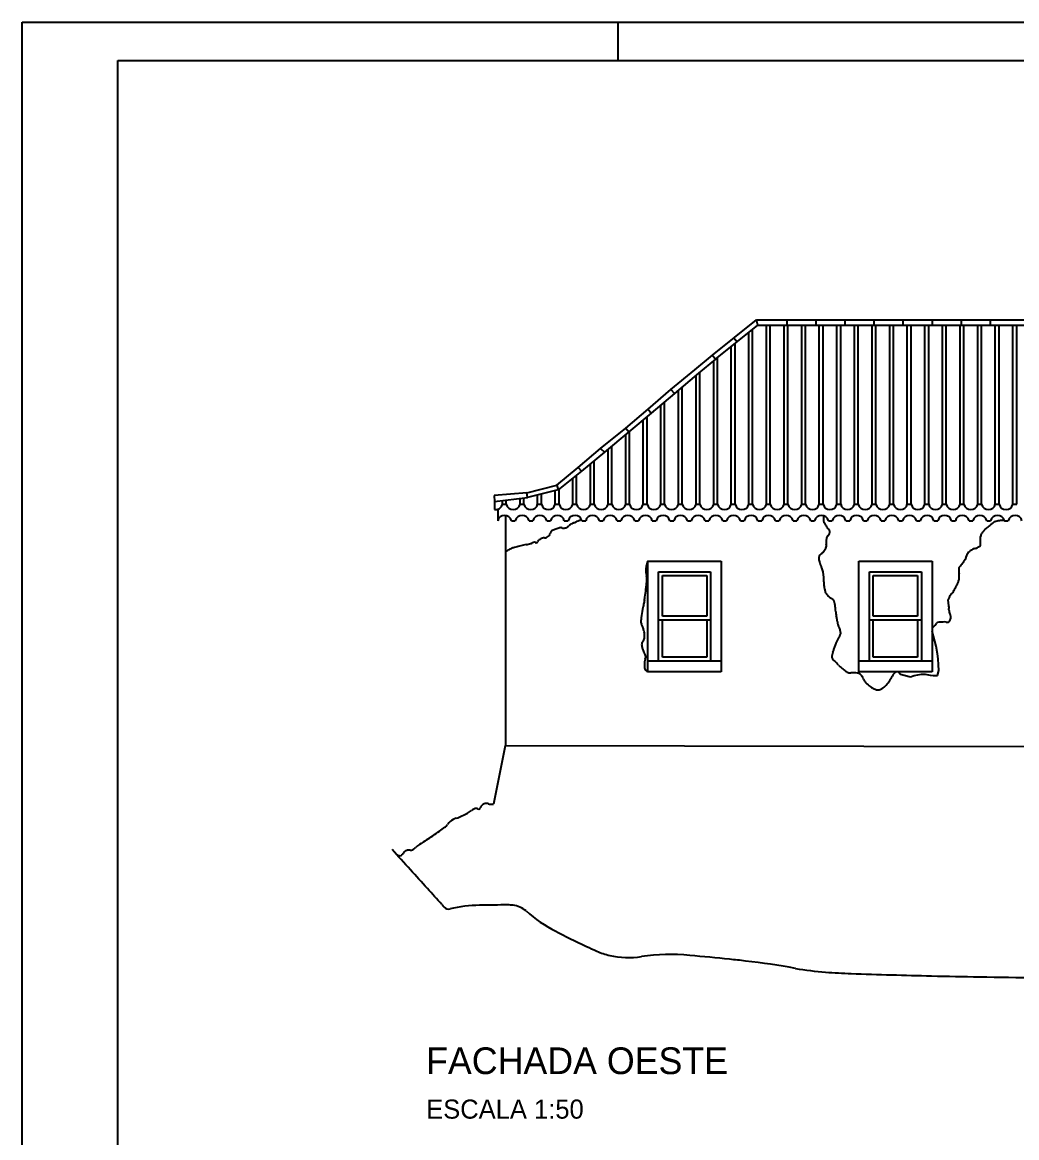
# Model space of a CAD drawing. Extents: x -1236 to 1911, y -280 to 323.
# Drawn here: x 1070 to 1330.4, y 21.9 to 314 of the extents above; entities that cross this region are included whole.
import ezdxf

# ---------------------------------------------------------------- set-up
doc = ezdxf.new("R2010")
doc.units = 0
doc.header["$MEASUREMENT"] = 0
doc.layers.get('0').update_dxf_attribs({"linetype": 'CONTINUOUS'})
for name, color, linetype in [('COBERTURA', 2, 'CONTINUOUS'), ('ESQUADRIAS', 2, 'CONTINUOUS'), ('MARGEXT', 2, 'CONTINUOUS'), ('MARGINT', 6, 'CONTINUOUS'), ('PAREDE', 1, 'CONTINUOUS'), ('PISO', 1, 'CONTINUOUS')]:
    doc.layers.add(name, color=color, linetype=linetype)

msp = doc.modelspace()

# ---------------------------------------------------------------- linework, layer by layer
at = {"layer": 'COBERTURA', "color": 2}
for p, q in [((1250.690192, 226.819996), (1262.24783, 236.053591)), ((1251.529154, 225.805477), (1262.573028, 234.653591)), ((1262.24783, 236.053591), (1338.660192, 236.053591)), ((1262.573028, 234.653591), (1262.24783, 236.053591)), ((1262.573028, 234.653591), (1338.334994, 234.653591)), ((1270.282954, 234.653591), (1270.282954, 236.053591)), ((1277.882954, 234.653591), (1277.882954, 236.053591)), ((1285.482954, 234.653591), (1285.482954, 236.053591)), ((1293.082954, 234.653591), (1293.082954, 236.053591)), ((1300.682954, 234.653591), (1300.682954, 236.053591)), ((1308.282954, 234.653591), (1308.282954, 236.053591)), ((1315.882954, 234.653591), (1315.882954, 236.053591)), ((1323.482954, 234.653591), (1323.482954, 236.053591)), ((1256.342347, 231.335599), (1257.159144, 230.316104)), ((1246.05382, 223.026579), (1250.690192, 226.819996)), ((1251.529154, 225.805477), (1247.069406, 222.10028)), ((1250.690192, 226.819996), (1251.529154, 225.805477)), ((1239.767946, 217.886532), (1246.05382, 223.026579)), ((1247.069406, 222.10028), (1240.739377, 216.783795)), ((1233.851054, 212.681611), (1239.767946, 217.886532)), ((1240.739377, 216.783795), (1234.645861, 211.667095)), ((1239.767946, 217.886532), (1240.739377, 216.783795)), ((1228.045234, 207.755429), (1233.851054, 212.681611)), ((1234.645861, 211.667095), (1228.840041, 206.740913)), ((1233.851054, 212.681611), (1234.645861, 211.667095)), ((1221.421839, 202.418181), (1228.045234, 207.755429)), ((1228.045234, 207.755429), (1228.840041, 206.740913)), ((1228.840041, 206.740913), (1222.481585, 201.447771)), ((1215.558114, 197.405307), (1221.421839, 202.418181)), ((1221.421839, 202.418181), (1222.481585, 201.447771)), ((1222.481585, 201.447771), (1216.397075, 196.434898)), ((1209.994465, 192.817918), (1215.558114, 197.405307)), ((1216.397075, 196.434898), (1210.347713, 191.582851)), ((1215.558114, 197.405307), (1216.397075, 196.434898)), ((1202.134709, 190.744772), (1209.994465, 192.817918)), ((1209.994465, 192.817918), (1210.347713, 191.582851)), ((1202.134709, 190.744772), (1193.568457, 190.127237)), ((1193.568457, 190.127237), (1193.656766, 188.495186)), ((1202.267173, 189.553816), (1202.134709, 190.744772)), ((1210.347713, 191.582851), (1202.267173, 189.553816)), ((1193.656766, 188.495186), (1202.267173, 189.553816))]:
    msp.add_line(p, q, dxfattribs=at)
at = {"layer": 'COBERTURA', "color": 1}
for p, q in [((1264.855461, 187.800189), (1264.855461, 234.653591)), ((1265.843048, 187.800189), (1265.843048, 234.653591)), ((1269.464391, 187.800189), (1269.464391, 234.653591)), ((1270.451977, 187.800189), (1270.451977, 234.653591)), ((1274.07332, 187.800189), (1274.07332, 234.653591)), ((1275.060907, 187.800189), (1275.060907, 234.653591)), ((1278.68225, 187.800189), (1278.68225, 234.653591)), ((1279.669836, 187.800189), (1279.669836, 234.653591)), ((1283.29118, 187.800189), (1283.29118, 234.653591)), ((1284.278766, 187.800189), (1284.278766, 234.653591)), ((1287.900109, 187.800189), (1287.900109, 234.653591)), ((1288.887696, 187.800189), (1288.887696, 234.653591)), ((1292.509039, 187.800189), (1292.509039, 234.653591)), ((1293.496625, 187.800189), (1293.496625, 234.653591)), ((1297.117969, 187.800189), (1297.117969, 234.653591)), ((1298.105555, 187.800189), (1298.105555, 234.653591)), ((1301.726898, 187.800189), (1301.726898, 234.653591)), ((1302.714484, 187.800189), (1302.714484, 234.653591)), ((1306.335828, 187.800189), (1306.335828, 234.653591)), ((1307.323414, 187.800189), (1307.323414, 234.653591)), ((1310.944757, 187.800189), (1310.944757, 234.653591)), ((1311.932344, 187.800189), (1311.932344, 234.653591)), ((1315.553687, 187.800189), (1315.553687, 234.653591)), ((1316.541273, 187.800189), (1316.541273, 234.653591)), ((1320.162617, 187.800189), (1320.162617, 234.653591)), ((1321.150203, 187.800189), (1321.150203, 234.653591)), ((1324.771546, 187.800189), (1324.771546, 234.653591)), ((1325.759133, 187.800189), (1325.759133, 234.653591)), ((1329.380476, 187.800189), (1329.380476, 234.653591)), ((1330.368062, 187.800189), (1330.368062, 234.653591)), ((1260.246532, 187.800189), (1260.246532, 232.789652)), ((1261.234118, 187.800189), (1261.234118, 233.580885)), ((1255.637602, 187.800189), (1255.637602, 229.097077)), ((1256.625188, 187.800189), (1256.625188, 229.88831)), ((1251.028672, 187.800189), (1251.028672, 225.389673)), ((1252.016259, 187.800189), (1252.016259, 226.195735)), ((1247.407329, 187.800189), (1247.407329, 222.38103)), ((1246.419743, 187.800189), (1246.419743, 221.554639)), ((1241.810813, 187.800189), (1241.810813, 217.683676)), ((1242.798399, 187.800189), (1242.798399, 218.513133)), ((1237.201884, 187.800189), (1237.201884, 213.813376)), ((1238.18947, 187.800189), (1238.18947, 214.642649)), ((1233.58054, 187.800189), (1233.58054, 210.76318)), ((1232.592954, 187.800189), (1232.592954, 209.925223)), ((1227.984024, 187.800189), (1227.984024, 206.028315)), ((1228.971611, 187.800189), (1228.971611, 206.852548)), ((1223.375095, 187.800189), (1223.375095, 202.19158)), ((1224.362681, 187.800189), (1224.362681, 203.013703)), ((1219.753751, 187.800189), (1219.753751, 199.200378)), ((1218.766165, 187.800189), (1218.766165, 198.386731)), ((1214.157235, 187.800189), (1214.157235, 194.638376)), ((1215.144822, 187.800189), (1215.144822, 195.430496)), ((1204.939376, 187.800189), (1204.939376, 190.22481)), ((1205.926963, 187.800189), (1205.926963, 190.472794)), ((1209.548306, 187.800189), (1209.548306, 191.382119)), ((1210.535892, 187.800189), (1210.535892, 191.733785)), ((1193.656766, 188.495186), (1193.656766, 186.419368)), ((1195.721517, 187.800189), (1195.721517, 188.718167)), ((1195.721517, 187.800189), (1196.709103, 187.800189)), ((1196.709103, 187.800189), (1196.709103, 188.824821)), ((1200.330447, 187.800189), (1200.330447, 189.215906)), ((1200.330447, 187.800189), (1201.318033, 187.800189)), ((1201.318033, 187.800189), (1201.318033, 189.356926)), ((1204.939376, 187.800189), (1205.926963, 187.800189)), ((1209.548306, 187.800189), (1210.535892, 187.800189)), ((1214.157235, 187.800189), (1215.144822, 187.800189)), ((1218.766165, 187.800189), (1219.753751, 187.800189)), ((1223.375095, 187.800189), (1224.362681, 187.800189)), ((1227.984024, 187.800189), (1228.971611, 187.800189)), ((1232.592954, 187.800189), (1233.58054, 187.800189)), ((1237.201884, 187.800189), (1238.18947, 187.800189)), ((1241.810813, 187.800189), (1242.798399, 187.800189)), ((1246.419743, 187.800189), (1247.407329, 187.800189)), ((1251.028672, 187.800189), (1252.016259, 187.800189)), ((1255.637602, 187.800189), (1256.625188, 187.800189)), ((1260.246532, 187.800189), (1261.234118, 187.800189)), ((1264.855461, 187.800189), (1265.843048, 187.800189)), ((1269.464391, 187.800189), (1270.451977, 187.800189)), ((1274.07332, 187.800189), (1275.060907, 187.800189)), ((1278.68225, 187.800189), (1279.669836, 187.800189)), ((1283.29118, 187.800189), (1284.278766, 187.800189)), ((1287.900109, 187.800189), (1288.887696, 187.800189)), ((1292.509039, 187.800189), (1293.496625, 187.800189)), ((1297.117969, 187.800189), (1298.105555, 187.800189)), ((1301.726898, 187.800189), (1302.714484, 187.800189)), ((1306.335828, 187.800189), (1307.323414, 187.800189)), ((1310.944757, 187.800189), (1311.932344, 187.800189)), ((1315.553687, 187.800189), (1316.541273, 187.800189)), ((1320.162617, 187.800189), (1321.150203, 187.800189)), ((1324.771546, 187.800189), (1325.759133, 187.800189)), ((1329.380476, 187.800189), (1330.368062, 187.800189)), ((1194.471742, 186.488068), (1194.471742, 183.481817)), ((1198.093086, 183.481817), (1199.080672, 183.481817)), ((1202.702015, 183.481817), (1203.689602, 183.481817)), ((1207.310945, 183.481817), (1208.298531, 183.481817)), ((1211.919875, 183.481817), (1212.907461, 183.481817)), ((1216.528804, 183.481817), (1217.516391, 183.481817)), ((1221.137734, 183.481817), (1222.12532, 183.481817)), ((1225.746663, 183.481817), (1226.73425, 183.481817)), ((1230.355593, 183.481817), (1231.343179, 183.481817)), ((1234.964523, 183.481817), (1235.952109, 183.481817)), ((1239.573452, 183.481817), (1240.561039, 183.481817)), ((1244.182382, 183.481817), (1245.169968, 183.481817)), ((1248.791312, 183.481817), (1249.778898, 183.481817)), ((1253.400241, 183.481817), (1254.387827, 183.481817)), ((1258.009171, 183.481817), (1258.996757, 183.481817)), ((1262.6181, 183.481817), (1263.605687, 183.481817)), ((1267.22703, 183.481817), (1268.214616, 183.481817)), ((1271.83596, 183.481817), (1272.823546, 183.481817)), ((1276.444889, 183.481817), (1277.432476, 183.481817)), ((1281.053819, 183.481817), (1282.041405, 183.481817)), ((1285.662748, 183.481817), (1286.650335, 183.481817)), ((1290.271678, 183.481817), (1291.259264, 183.481817)), ((1294.880608, 183.481817), (1295.868194, 183.481817)), ((1299.489537, 183.481817), (1300.477124, 183.481817)), ((1304.098467, 183.481817), (1305.086053, 183.481817)), ((1308.707397, 183.481817), (1309.694983, 183.481817)), ((1313.316326, 183.481817), (1314.303912, 183.481817)), ((1317.925256, 183.481817), (1318.912842, 183.481817)), ((1322.534185, 183.481817), (1323.521772, 183.481817)), ((1327.143115, 183.481817), (1328.130701, 183.481817))]:
    msp.add_line(p, q, dxfattribs=at)
for centre, start, end in [((1193.910845, 188.27357), 262.19741259, 345.34856281), ((1198.519775, 188.27357), 194.65143719, 345.34856281), ((1203.128705, 188.27357), 194.65143719, 345.34856281), ((1207.737634, 188.27357), 194.65143719, 345.34856281), ((1212.346564, 188.27357), 194.65143719, 345.34856281), ((1216.955493, 188.27357), 194.65143719, 345.34856281), ((1221.564423, 188.27357), 194.65143719, 345.34856281), ((1226.173353, 188.27357), 194.65143719, 345.34856281), ((1230.782282, 188.27357), 194.65143719, 345.34856281), ((1235.391212, 188.27357), 194.65143719, 345.34856281), ((1240.000141, 188.27357), 194.65143719, 345.34856281), ((1244.609071, 188.27357), 194.65143719, 345.34856281), ((1249.218001, 188.27357), 194.65143719, 345.34856281), ((1249.218001, 188.27357), 194.65143719, 345.34856281), ((1253.82693, 188.27357), 194.65143719, 345.34856281), ((1258.43586, 188.27357), 194.65143719, 345.34856281), ((1263.04479, 188.27357), 194.65143719, 345.34856281), ((1267.653719, 188.27357), 194.65143719, 345.34856281), ((1272.262649, 188.27357), 194.65143719, 345.34856281), ((1276.871578, 188.27357), 194.65143719, 345.34856281), ((1281.480508, 188.27357), 194.65143719, 345.34856281), ((1286.089438, 188.27357), 194.65143719, 345.34856281), ((1290.698367, 188.27357), 194.65143719, 345.34856281), ((1295.307297, 188.27357), 194.65143719, 345.34856281), ((1299.916226, 188.27357), 194.65143719, 345.34856281), ((1304.525156, 188.27357), 194.65143719, 345.34856281), ((1309.134086, 188.27357), 194.65143719, 345.34856281), ((1313.743015, 188.27357), 194.65143719, 345.34856281), ((1318.351945, 188.27357), 194.65143719, 345.34856281), ((1322.960875, 188.27357), 194.65143719, 345.34856281), ((1327.569804, 188.27357), 194.65143719, 345.34856281), ((1196.282414, 183.008436), 14.65143719, 165.34856281), ((1200.891344, 183.008436), 14.65143719, 165.34856281), ((1205.500273, 183.008436), 14.65143719, 165.34856281), ((1210.109203, 183.008436), 14.65143719, 165.34856281), ((1214.718133, 183.008436), 14.65143719, 165.34856281), ((1219.327062, 183.008436), 14.65143719, 165.34856281), ((1223.935992, 183.008436), 14.65143719, 165.34856281), ((1228.544921, 183.008436), 14.65143719, 165.34856281), ((1233.153851, 183.008436), 14.65143719, 165.34856281), ((1237.762781, 183.008436), 14.65143719, 165.34856281), ((1242.37171, 183.008436), 14.65143719, 165.34856281), ((1246.98064, 183.008436), 14.65143719, 165.34856281), ((1251.589569, 183.008436), 14.65143719, 165.34856281), ((1256.198499, 183.008436), 14.65143719, 165.34856281), ((1260.807429, 183.008436), 14.65143719, 165.34856281), ((1265.416358, 183.008436), 14.65143719, 165.34856281), ((1270.025288, 183.008436), 14.65143719, 165.34856281), ((1274.634218, 183.008436), 14.65143719, 165.34856281), ((1279.243147, 183.008436), 14.65143719, 165.34856281), ((1283.852077, 183.008436), 14.65143719, 165.34856281), ((1288.461006, 183.008436), 14.65143719, 165.34856281), ((1293.069936, 183.008436), 14.65143719, 165.34856281), ((1297.678866, 183.008436), 14.65143719, 165.34856281), ((1302.287795, 183.008436), 14.65143719, 165.34856281), ((1306.896725, 183.008436), 14.65143719, 165.34856281), ((1311.505654, 183.008436), 14.65143719, 165.34856281), ((1316.114584, 183.008436), 14.65143719, 165.34856281), ((1320.723514, 183.008436), 14.65143719, 165.34856281), ((1325.332443, 183.008436), 14.65143719, 165.34856281), ((1329.941373, 183.008436), 14.65143719, 165.34856281)]:
    msp.add_arc(centre, 1.871529, start, end, dxfattribs=at)
at = {"layer": 'ESQUADRIAS', "color": 2}
for p, q in [((1233.793226, 143.915064), (1233.793226, 172.896671)), ((1233.793226, 172.896671), (1253.006738, 172.896671)), ((1253.006738, 172.896671), (1253.006738, 143.915064)), ((1289.012925, 172.896671), (1308.226437, 172.896671)), ((1289.012925, 143.915064), (1289.012925, 172.896671)), ((1308.226437, 172.896671), (1308.226437, 143.915064)), ((1236.593226, 146.715064), (1236.593226, 170.096671)), ((1236.593226, 170.096671), (1250.206738, 170.096671)), ((1250.206738, 170.096671), (1250.206738, 146.715064)), ((1291.812925, 170.096671), (1305.426437, 170.096671)), ((1291.812925, 146.715064), (1291.812925, 170.096671)), ((1305.426437, 170.096671), (1305.426437, 146.715064)), ((1237.593226, 158.470751), (1237.593226, 169.096671)), ((1237.593226, 169.096671), (1249.206738, 169.096671)), ((1249.206738, 169.096671), (1249.206738, 158.470751)), ((1249.206738, 169.096671), (1249.206738, 169.096671)), ((1292.812925, 158.470751), (1292.812925, 169.096671)), ((1292.812925, 169.096671), (1304.426437, 169.096671)), ((1304.426437, 169.096671), (1304.426437, 158.470751)), ((1304.426437, 169.096671), (1304.426437, 169.096671)), ((1249.206738, 158.470751), (1237.593226, 158.470751)), ((1304.426437, 158.470751), (1292.812925, 158.470751)), ((1250.206738, 157.470751), (1236.593226, 157.470751)), ((1237.593226, 147.715064), (1237.593226, 157.470751)), ((1249.206738, 157.470751), (1249.206738, 147.715064)), ((1305.426437, 157.470751), (1291.812925, 157.470751)), ((1292.812925, 147.715064), (1292.812925, 157.470751)), ((1304.426437, 157.470751), (1304.426437, 147.715064)), ((1253.006738, 146.715064), (1233.793226, 146.715064)), ((1249.206738, 147.715064), (1237.593226, 147.715064)), ((1308.226437, 146.715064), (1289.012925, 146.715064)), ((1304.426437, 147.715064), (1292.812925, 147.715064)), ((1253.006738, 143.915064), (1233.793226, 143.915064)), ((1308.226437, 143.915064), (1289.012925, 143.915064))]:
    msp.add_line(p, q, dxfattribs=at)
at = {"layer": 'MARGEXT'}
for p, q in [((1070.000001, -280), (1070.000001, 314)), ((1070.000001, 314), (1911.000001, 314)), ((1226.000001, 304), (1226.000001, 314))]:
    msp.add_line(p, q, dxfattribs=at)
at = {"layer": 'MARGINT'}
for p, q in [((1095.000001, -270), (1095.000001, 304)), ((1095.000001, 304), (1901.000001, 304))]:
    msp.add_line(p, q, dxfattribs=at)
at = {"layer": 'PAREDE', "color": 7}
msp.add_line((1196.611968, 124.496667), (1196.611968, 184.850721), dxfattribs=at)
at = {"layer": 'PAREDE', "color": 2}
for p, q in [((1320.918058, 178.649347), (1320.918058, 179.380386)), ((1320.918058, 177.918305), (1320.918058, 178.649347)), ((1320.918058, 177.074798), (1320.918058, 177.918305)), ((1309.259343, 150.62201), (1308.226437, 154.590085)), ((1309.653395, 148.653826), (1309.259343, 150.62201)), ((1309.822276, 147.304213), (1309.653395, 148.653826)), ((1309.878568, 145.729665), (1309.822276, 147.304213)), ((1299.426318, 143.915064), (1299.932953, 143.255824)), ((1299.932953, 143.255824), (1300.946229, 143.030889)), ((1303.53571, 142.918421), (1305.431415, 143.311609)), ((1305.431415, 143.311609), (1306.444691, 143.311609)), ((1306.444691, 143.311609), (1307.683138, 143.03044)), ((1309.597103, 142.974206), (1309.991154, 144.267584)), ((1309.991154, 144.267584), (1309.878568, 145.729665)), ((1300.946229, 143.030889), (1302.578726, 142.637252)), ((1302.578726, 142.637252), (1303.53571, 142.918421)), ((1307.683138, 143.03044), (1308.47124, 142.974206)), ((1308.47124, 142.974206), (1309.597103, 142.974206))]:
    msp.add_line(p, q, dxfattribs=at)
for centre, radius, start, end in [((1281.278132, 183.97002), 1.527088, 172.87061842, 189.40154757), ((1282.751008, 183.785797), 3.011441, 161.11903908, 172.87061842), ((1218.203777, 157.693978), 25.078542, 110.42464714, 112.59847619), ((1220.685232, 151.030322), 32.189233, 108.41684683, 110.42464714), ((1211.427269, 178.833489), 2.885206, 101.70698828, 108.41684683), ((1210.986593, 180.960129), 0.713389, 67.98169601, 101.70698828), ((1211.676759, 182.666781), 1.127533, 247.98169601, 274.66241407), ((1211.537086, 184.379418), 2.845856, 274.66241407, 281.29825581), ((1211.740917, 183.35918), 1.805455, 281.29825581, 289.63217522), ((1211.724694, 183.40466), 1.853742, 289.63217522, 315.46459226), ((1215.104388, 180.079335), 2.887578, 114.83038771, 135.46459226), ((1223.911899, 161.044655), 23.861164, 113.650489, 114.83038771), ((1192.901021, 231.855599), 53.442551, 293.650489, 294.4388819), ((1208.910535, 196.626387), 14.746274, 294.4388819, 296.72616692), ((1198.847506, 216.61175), 37.122138, 296.72616692, 298.16770977), ((1289.245657, 185.289256), 9.603092, 189.40154757, 193.00777471), ((1280.446373, 183.256524), 0.572068, 193.00777471, 207.82181703), ((1282.543898, 184.363444), 2.943751, 207.82181703, 210.99039834), ((1344.259579, 221.431892), 74.936079, 210.99039834, 211.61833633), ((1287.568966, 186.53058), 8.363357, 211.61833633, 219.27673043), ((1279.323437, 179.787283), 2.28844, 24.60701196, 39.27673043), ((1323.580409, 179.533909), 2.255759, 131.00964684, 139.36891444), ((1335.371007, 165.974989), 20.224134, 129.76319703, 131.00964684), ((1406.043002, 81.040952), 130.715407, 129.27292272, 129.76319703), ((1355.439221, 142.926338), 50.774532, 128.2609012, 129.27292272), ((1332.466159, 172.056126), 13.675931, 126.31083403, 128.2609012), ((1324.799134, 182.48938), 0.728497, 105.05335608, 126.31083403), ((1328.719822, 167.911491), 15.824412, 100.5172676, 105.05335608), ((1326.385935, 180.482872), 3.038222, 90.51387753, 100.5172676), ((1326.418576, 176.843601), 6.67764, 83.77101426, 90.51387753), ((1205.965351, 177.614925), 1.03783, 125.70601264, 155.44006706), ((1208.180981, 174.532232), 4.834145, 119.71886132, 125.70601264), ((1207.523549, 175.683951), 3.507996, 112.6893468, 119.71886132), ((1206.588925, 177.919409), 1.085024, 83.06114138, 112.6893468), ((1206.842843, 180.005809), 1.016771, 263.06114138, 293.6911959), ((1206.430967, 180.944482), 2.041831, 293.6911959, 312.2436844), ((1206.983388, 180.336179), 1.220124, 312.2436844, 336.31555825), ((1191.521155, 187.118618), 18.1045, 336.31555825, 337.28114164), ((1222.529525, 174.135542), 15.512152, 156.23798895, 157.28114169), ((1238.644547, 167.04073), 33.119829, 155.5330606, 156.23798895), ((1209.123727, 180.473576), 0.68651, 150.63532729, 155.5330606), ((1208.599481, 180.768548), 0.084977, 112.59847619, 150.63532729), ((1286.492818, 177.587417), 6.062733, 168.67843641, 175.70991567), ((1282.332559, 178.420347), 1.819912, 155.82574354, 168.67843641), ((1281.533137, 178.77919), 0.943645, 133.11395329, 155.82574354), ((1279.84597, 180.581256), 1.524953, 313.11395329, 330.93496774), ((1278.904232, 181.104667), 2.60237, 330.93496774, 345.94968762), ((1281.035379, 180.571325), 0.4055, 345.94968762, 24.60701196), ((1321.76552, 179.380386), 0.847462, 154.63045924, 180), ((1324.748071, 177.96611), 4.148339, 143.23851836, 154.63045924), ((1329.846318, 174.157477), 10.512128, 139.36891444, 143.23851836), ((1202.277162, 167.952502), 9.335342, 124.41218112, 127.3624059), ((1197.936215, 174.289404), 1.654187, 117.40003411, 124.41218112), ((1208.334828, 154.228475), 24.250028, 114.65404066, 117.40003411), ((1199.483868, 173.512573), 3.031735, 106.88260295, 114.65404066), ((1203.785374, 159.339179), 17.843489, 104.84367746, 106.88260295), ((1219.038162, 101.787373), 77.382199, 103.8646315, 104.84367746), ((1208.735855, 143.527542), 34.389418, 101.43249339, 103.8646315), ((1197.664624, 198.274469), 21.465736, 281.43249339, 284.51105173), ((1202.56118, 179.355946), 1.923813, 284.51105173, 295.49567061), ((1204.911344, 174.427766), 3.536062, 107.39907388, 115.49567061), ((1204.047885, 177.183223), 0.648484, 64.01275719, 107.39907388), ((1204.539767, 178.192302), 0.474097, 244.01275719, 295.24060113), ((1204.495242, 178.28675), 0.578515, 295.24060113, 335.44006706), ((1277.497925, 177.040092), 2.783657, 306.42946805, 320.92603688), ((1273.641268, 180.171403), 7.751445, 320.92603688, 330.22911422), ((1278.986237, 177.113916), 1.593773, 330.22911422, 350.83400871), ((1282.177677, 177.911123), 1.735468, 175.70991567, 197.37714148), ((1279.411143, 177.045355), 1.163371, 350.83400871, 17.37714148), ((1319.616153, 173.507505), 2.507593, 130.0712, 143.64004652), ((1321.036977, 171.8185), 4.714734, 120.18643891, 130.0712), ((1320.063593, 173.491852), 2.778867, 102.9760652, 120.18643891), ((1318.769658, 179.107202), 2.983634, 282.9760652, 299.58104723), ((1318.183073, 180.140573), 4.171884, 299.58104723, 309.77592491), ((1320.735199, 177.074798), 0.182859, 309.77592491, 360), ((1238.612832, 170.81031), 5.295631, 161.24879636, 168.67850969), ((1234.432226, 172.229533), 0.880695, 153.08558464, 161.24879636), ((1238.317793, 170.257043), 5.238257, 149.74075001, 153.08558464), ((1279.996401, 173.582052), 1.443148, 169.20456771, 192.85109145), ((1280.21331, 173.540692), 1.663965, 147.2039202, 169.20456771), ((1286.871351, 175.15045), 8.49473, 192.85109145, 196.71591584), ((1287.720247, 175.405388), 9.381081, 196.71591584, 200.39356526), ((1279.960413, 173.703648), 1.363114, 126.42946805, 147.2039202), ((1308.416673, 177.981355), 9.59766, 317.19323798, 324.08232613), ((1245.131396, 223.822013), 87.741068, 324.08232613, 324.4338282), ((1271.052076, 205.287767), 55.875727, 324.4338282, 324.87430003), ((1314.500235, 174.722765), 2.753586, 324.87430003, 346.79272393), ((1319.586946, 173.529006), 2.471325, 143.64004652, 166.79272393), ((1239.338524, 170.390068), 6.076099, 174.45538694, 192.41573242), ((1242.004465, 170.131272), 8.754571, 168.67850969, 174.45538694), ((1288.421697, 175.666165), 10.129438, 200.39356526, 204.50409923), ((1272.700719, 168.500344), 7.147662, 19.6102814, 24.50409923), ((1273.151543, 168.660967), 6.669078, 10.31550797, 19.6102814), ((1268.056111, 167.733545), 11.848223, 3.34544645, 10.31550797), ((1315.527213, 170.986037), 0.321335, 156.53110536, 180), ((1328.114906, 170.986037), 12.909028, 180, 183.67755508), ((1316.359073, 170.62487), 1.228217, 137.19323798, 156.53110536), ((1323.064077, 170.661401), 7.847778, 183.67755508, 188.25355616), ((1310.278926, 168.806832), 5.071182, 2.56020301, 8.25355616), ((752.271456, 222.828174), 484.418354, 353.28318886, 353.41684117), ((1228.096363, 167.915083), 5.435276, 353.41684117, 12.41573242), ((1284.36008, 167.154101), 4.495242, 175.7842601, 185.31191215), ((1272.764903, 168.0088), 7.131393, 355.7842601, 3.34544645), ((1287.719648, 167.466463), 7.869301, 185.31191215, 188.53957577), ((1251.411592, 198.67955), 70.921976, 332.91720575, 333.41087882), ((1288.321373, 180.205273), 29.646913, 333.41087882, 334.17443673), ((1312.039199, 168.72657), 3.297418, 334.17443673, 349.03464761), ((1311.372564, 168.855733), 3.976451, 349.03464761, 2.56020301), ((526.665946, 251.807556), 711.869952, 352.867521267, 353.040486408), ((1087.471919, 183.351458), 146.9013, 353.04048641, 353.28318886), ((1299.033241, 169.165281), 19.309727, 188.53957577, 190.5998937), ((1286.594714, 166.837498), 6.655261, 190.5998937, 197.83628461), ((1282.155024, 165.408967), 1.991405, 197.83628461, 211.08592876), ((1281.464915, 164.992898), 1.185574, 211.08592876, 225.0301171), ((1288.975075, 172.510958), 11.812132, 225.0301171, 229.4379805), ((1413.718892, 115.693559), 111.708685, 154.44413987, 154.74003417), ((1328.084093, 156.641794), 16.787261, 153.68084405, 154.44413987), ((1313.645824, 163.783638), 0.679202, 118.51567219, 153.68084405), ((1312.905094, 165.147004), 0.872393, 298.51567219, 329.432869), ((1302.527769, 171.276104), 12.92456, 329.432869, 331.9024463), ((1246.411081, 201.236546), 76.538322, 331.9024463, 332.91720575), ((1278.780798, 152.343901), 47.036952, 168.57427193, 170.26236973), ((1257.872845, 156.569455), 25.706275, 166.27571632, 168.57427193), ((1228.463902, 163.751788), 4.567011, 346.27571632, 351.73070032), ((1216.675133, 165.465133), 16.479636, 351.73070032, 352.86752127), ((1283.096754, 165.643395), 2.772326, 229.4379805, 246.48122953), ((1281.619559, 162.249121), 0.929457, 36.82496867, 66.48122953), ((1281.241422, 161.965981), 1.401851, 19.30883361, 36.82496867), ((1278.231901, 160.911541), 4.590747, 9.65569253, 19.30883361), ((1244.232298, 155.126939), 39.078928, 8.53957577, 9.65569253), ((1273.4421, 159.513002), 9.541663, 6.28071125, 8.53957577), ((1312.497926, 162.59451), 0.14868, 165.58389936, 186.34678331), ((1424.316778, 175.03185), 112.657094, 186.34678331, 187.09695278), ((1312.537747, 162.584274), 0.189795, 155.20181422, 165.58389936), ((1399.218317, 122.535558), 95.674982, 154.74003417, 155.20181422), ((1628.235518, 200.420258), 318.150217, 187.09695278, 187.20807642), ((1244.908579, 156.11356), 12.996883, 171.30222288, 175.23139145), ((1354.592574, 139.333905), 123.956946, 170.26236973, 171.30222288), ((1272.398303, 159.398121), 10.591762, 1.39668085, 6.28071125), ((1287.12026, 159.757065), 4.13457, 181.39668085, 189.21751404), ((1291.908328, 160.534065), 8.985273, 189.21751404, 192.49929654), ((1255.146061, 152.38454), 28.669461, 10.66222989, 12.49929654), ((1243.017198, 151.700699), 70.136725, 6.97140268, 7.20807643), ((1308.5877, 159.718526), 4.07784, 3.50916622, 6.97140268), ((1325.101445, 160.731201), 12.466925, 183.50916621, 185.48908636), ((1313.920108, 159.656711), 1.23408, 185.48908636, 210.57202051), ((1311.265734, 158.088667), 1.848851, 10.13439951, 30.57202051), ((1311.358361, 158.194896), 1.75238, 337.14407955, 352.86752792), ((1311.653454, 158.157971), 1.454985, 352.86752792, 10.13439951), ((1233.880509, 157.033528), 1.930507, 175.23139145, 185.43782021), ((1232.964452, 156.946325), 1.010309, 185.43782021, 211.56648195), ((1228.937044, 154.471893), 3.716511, 18.02963957, 31.56648195), ((1215.944184, 150.242825), 17.380311, 14.94636235, 18.02963957), ((1267.163793, 154.64711), 16.440598, 8.17753274, 10.66222989), ((1297.189288, 158.961832), 13.89333, 188.17753274, 190.88046601), ((1285.211603, 156.659528), 1.696382, 190.88046601, 209.97616012), ((1279.981902, 153.64306), 4.340907, 18.07260978, 29.97616012), ((1279.16678, 153.377068), 5.19833, 8.1385102, 18.07260978), ((1298.771701, 165.217359), 13.686764, 313.69300782, 316.2954839), ((1301.045596, 163.044034), 10.5413, 316.2954839, 319.26100617), ((1304.320093, 160.223643), 6.219618, 319.26100617, 324.70515673), ((1310.034283, 156.178543), 0.781439, 129.30557349, 144.70515673), ((1309.699148, 156.587917), 0.252381, 96.33365054, 129.30557349), ((1312.302466, 133.13366), 23.850673, 92.98804731, 96.33365054), ((1311.367579, 151.043853), 5.916098, 84.51591691, 92.98804731), ((1312.101827, 158.691582), 1.766797, 264.51591691, 280.05239585), ((1312.317073, 157.477354), 0.533639, 280.05239585, 314.96972662), ((1311.776245, 158.018754), 1.29889, 314.96972662, 337.14407955), ((1231.303634, 152.902464), 1.584114, 316.68037266, 354.69235221), ((1224.501174, 152.52708), 8.523681, 10.54302231, 14.94636235), ((1230.490056, 153.641706), 2.431957, 0, 10.5430223), ((1223.346398, 153.641706), 9.575615, 354.69235221, 0), ((1351.07987, 119.642598), 75.081737, 153.7957807, 154.96000617), ((1288.587946, 150.398154), 5.431577, 146.20401092, 153.7957807), ((1282.389997, 154.54669), 2.026635, 326.20401092, 338.64785005), ((1283.717263, 154.027819), 0.601552, 338.64785005, 8.1385102), ((1233.241536, 151.075024), 1.07953, 136.68037266, 183.1502633), ((1235.044681, 151.174265), 2.885404, 183.1502633, 193.00789279), ((1240.946441, 152.537651), 8.942598, 193.00789279, 198.60264351), ((1235.941834, 150.853157), 3.662104, 198.60264351, 214.21569086), ((1288.780628, 146.316506), 7.055458, 157.33915765, 163.21398454), ((1274.863612, 152.126948), 8.025807, 337.33915765, 342.84711175), ((1263.001042, 155.788341), 20.440571, 342.84711175, 345.4724545), ((1287.761456, 149.372161), 5.137652, 160.23447929, 165.4724545), ((1286.371345, 149.871687), 3.660514, 154.96000617, 160.23447929), ((1237.009713, 145.824346), 4.128862, 160.19730701, 180.40706459), ((1231.411509, 147.772537), 1.816405, 11.97583603, 34.21569086), ((1231.529623, 147.797591), 1.695663, 340.19730701, 11.97583603), ((1283.63673, 147.868171), 1.682624, 163.21398454, 186.01531272), ((1282.703092, 147.769789), 0.743817, 186.01531272, 220.60660607), ((1285.909836, 150.518943), 4.967684, 220.60660607, 228.0282709), ((1275.360334, 138.790901), 10.806946, 42.99833271, 48.0282709), ((1247.694691, 112.993777), 48.633912, 42.21117992, 42.99833271), ((1241.21226, 145.854204), 8.331514, 180.40706459, 185.19983949), ((1236.157482, 145.394198), 3.255848, 185.19983949, 192.87018068), ((1233.647984, 144.820821), 0.68168, 192.87018068, 228.84394914), ((1234.441571, 145.728732), 1.887534, 228.84394914, 250.23325035), ((1292.356313, 153.506345), 11.664749, 222.21117992, 223.81849775), ((1286.137265, 147.538637), 3.04558, 223.81849775, 230.1056595), ((1310.036275, 176.127271), 40.307794, 230.1056595, 231.83306236), ((1290.617951, 151.421661), 8.884261, 231.83306236, 238.69810123), ((1286.85695, 145.236362), 1.645265, 238.69810123, 254.6932044), ((1286.75831, 144.875964), 1.271612, 254.6932044, 278.50840523), ((1287.55055, 139.580278), 4.083005, 85.28402832, 98.50840523), ((1286.905118, 131.756439), 11.933422, 81.47808917, 85.28402832), ((1288.333884, 141.291595), 2.291815, 72.78666094, 81.47808917), ((1288.714396, 142.519818), 1.006, 48.84398141, 72.78666094), ((1286.987564, 140.544216), 3.629919, 36.30605734, 48.84398141), ((1299.279886, 142.364234), 1.502515, 132.59029572, 151.24150019), ((1300.656402, 140.866776), 3.53652, 120.46423231, 132.59029572), ((1288.26768, 141.484763), 2.041422, 17.99469496, 36.30605734), ((1292.686818, 142.920176), 2.604995, 197.99469496, 214.1896728), ((1293.833644, 143.699256), 3.991421, 214.1896728, 227.84558522), ((1297.77373, 148.051519), 9.862236, 227.84558522, 236.52086137), ((1292.908526, 143.219543), 4.318907, 300.04244299, 320.01260807), ((1279.712387, 154.287471), 21.542064, 320.01260807, 323.9439105), ((1291.764981, 145.512709), 6.633627, 323.9439105, 331.0314634), ((1292.932886, 144.866166), 5.298704, 331.0314634, 335.68271714), ((1303.05734, 140.291123), 5.811453, 151.24150019, 155.68271714), ((1294.849034, 143.629287), 4.560351, 236.52086137, 250.48233961), ((1294.047645, 141.368451), 2.161684, 250.48233961, 270.81720035), ((1294.049379, 141.246903), 2.040124, 270.81720035, 300.04244299)]:
    msp.add_arc(centre, radius, start, end, dxfattribs=at)
at = {"layer": 'PISO', "color": 5}
for p, q in [((1196.394603, 124.497043), (1193.372707, 109.28736)), ((1404.499669, 124.136779), (1196.394603, 124.497043))]:
    msp.add_line(p, q, dxfattribs=at)
for centre, radius, start, end in [((1191.417124, 102.276315), 6.52249, 117.30066671, 125.28519883), ((1188.767823, 107.409095), 0.746312, 54.63423728, 117.30066671), ((1189.477937, 108.409588), 0.480573, 234.63423728, 315.42092624), ((1189.537562, 108.350832), 0.396862, 315.42092624, 355.64387519), ((1190.59501, 108.27028), 0.66365, 144.80312647, 175.64387519), ((1191.782347, 107.432803), 2.116625, 118.27558943, 144.80312647), ((1191.463171, 108.026183), 1.442849, 86.00720075, 118.27558943), ((1191.43783, 107.663132), 1.806783, 69.271084, 86.00720075), ((1192.765733, 111.171969), 1.944918, 249.271084, 265.39782443), ((1192.790463, 111.479192), 2.253134, 265.39782443, 274.05091155), ((1192.698845, 112.772866), 3.550049, 274.05091155, 280.94213636), ((1185.518871, 100.193241), 5.701681, 109.364019, 127.68843867), ((1177.652619, 122.575529), 18.022668, 289.364019, 299.64067767), ((1180.116413, 118.245627), 13.040868, 299.64067767, 305.28519883), ((1138.437359, 160.245423), 70.961759, 305.10582638, 306.49126342), ((1179.004595, 105.404463), 2.74716, 306.49126342, 327.41390545), ((1183.92029, 102.262426), 3.086916, 127.68843867, 147.41390545), ((1308.423707, -101.27873), 240.924781, 123.37944144, 123.91022402), ((1073.922727, 254.638496), 185.300255, 303.37944144, 303.98467061), ((1116.931535, 190.838503), 108.357441, 303.98467061, 305.10582638), ((1170.975999, 95.853844), 1.346482, 104.32567697, 157.10253448), ((1171.149469, 95.174566), 2.047561, 77.54617354, 104.32567697), ((1171.751494, 97.900521), 0.744082, 257.54617354, 302.72779318), ((1167.806405, 104.039077), 8.04104, 302.72779318, 310.31299996), ((1180.306718, 89.305992), 11.280493, 123.91022402, 130.31299996), ((1169.214854, 97.680315), 1.996098, 229.98294912, 248.24188906), ((1168.814171, 96.676408), 0.915184, 248.24188906, 275.34567634), ((1168.805353, 96.770648), 1.009836, 275.34567634, 337.10253448)]:
    msp.add_arc(centre, radius, start, end, dxfattribs=at)
at = {"layer": 'PISO', "color": 7}
for centre, radius, start, end in [((-1806.731655, -2605.453657), 4018.371784, 42.167588337, 42.26954408), ((-1394.395557, -2231.99493), 3462.051302, 42.057745939, 42.167588338), ((350.342892, -657.838414), 1112.140454, 41.767431388, 42.057745939), ((1201.704592, 102.496431), 29.317307, 221.76743139, 223.55558057), ((1181.630977, 83.410239), 1.618341, 223.55558057, 282.84936944), ((1190.491709, 44.564546), 38.225109, 91.16603284, 102.84936944), ((1197.185987, -284.329249), 367.187024, 90, 91.16603284), ((1197.185987, 71.768086), 11.089689, 83.2867052, 90), ((1197.741998, 76.491717), 6.333447, 49.07726882, 83.2867052), ((1228.479125, 111.947194), 40.590553, 229.07726882, 242.42062939), ((1301.354101, 251.466495), 197.995755, 242.42062939, 245.87695506), ((1227.62652, 86.824115), 17.599333, 245.87695506, 257.48801969), ((1228.819284, 92.199006), 23.104978, 257.48801969, 278.18547532), ((1239.755262, 16.172056), 53.704479, 84.65195974, 98.18547532), ((1087.541593, -1609.81761), 1686.803188, 84.295375058, 84.65195974), ((1228.509962, -198.649301), 268.611354, 83.40178895, 84.29537506), ((1234.97529, -142.755817), 212.345183, 79.83255453, 83.40178895), ((1285.917476, 141.294877), 76.237392, 259.83255453, 265.79106577), ((1293.193505, 240.164463), 175.374346, 265.79106577, 267.99255696), ((1346.993484, 1775.077418), 1711.229878, 267.992556961, 268.697285449), ((1362.982747, 2478.193383), 2414.527623, 268.697285449, 268.995968443), ((1382.247254, 3577.423749), 3513.926786, 268.995968443, 269.24355672)]:
    msp.add_arc(centre, radius, start, end, dxfattribs=at)

# ---------------------------------------------------------------- texts
for s, height, p in [('FACHADA OESTE', 7, (1175.7303, 38.563477)), ('ESCALA 1:50', 5, (1175.745441, 26.896811))]:
    msp.add_text(s, height=height).set_placement(p)

doc.saveas('drawing.dxf')
